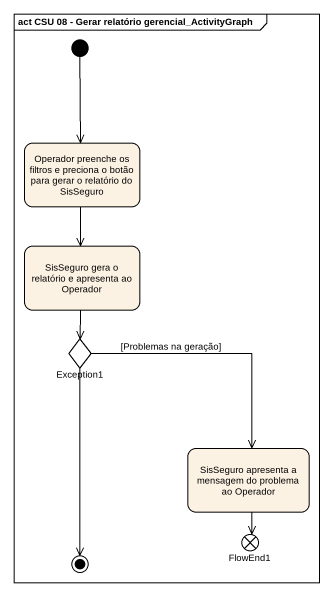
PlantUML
@startuml
mainframe act CSU 08 - Gerar relatório gerencial_ActivityGraph
hide empty description
state "Operador preenche os filtros e preciona o botão para gerar o relatório do SisSeguro" as Operador_preenche_os
state "SisSeguro gera o relatório e apresenta ao Operador" as SisSeguro_gera_o_relatório
state Exception1 <<choice>>
state "SisSeguro apresenta a mensagem do problema ao Operador" as SisSeguro_apresenta_a
state FlowEnd1 <<end>>
[*] --> Operador_preenche_os
Operador_preenche_os --> SisSeguro_gera_o_relatório
SisSeguro_gera_o_relatório --> Exception1
Exception1 --> SisSeguro_apresenta_a : [Problemas na geração]
SisSeguro_apresenta_a --> FlowEnd1
Exception1 --> [*]
@enduml
